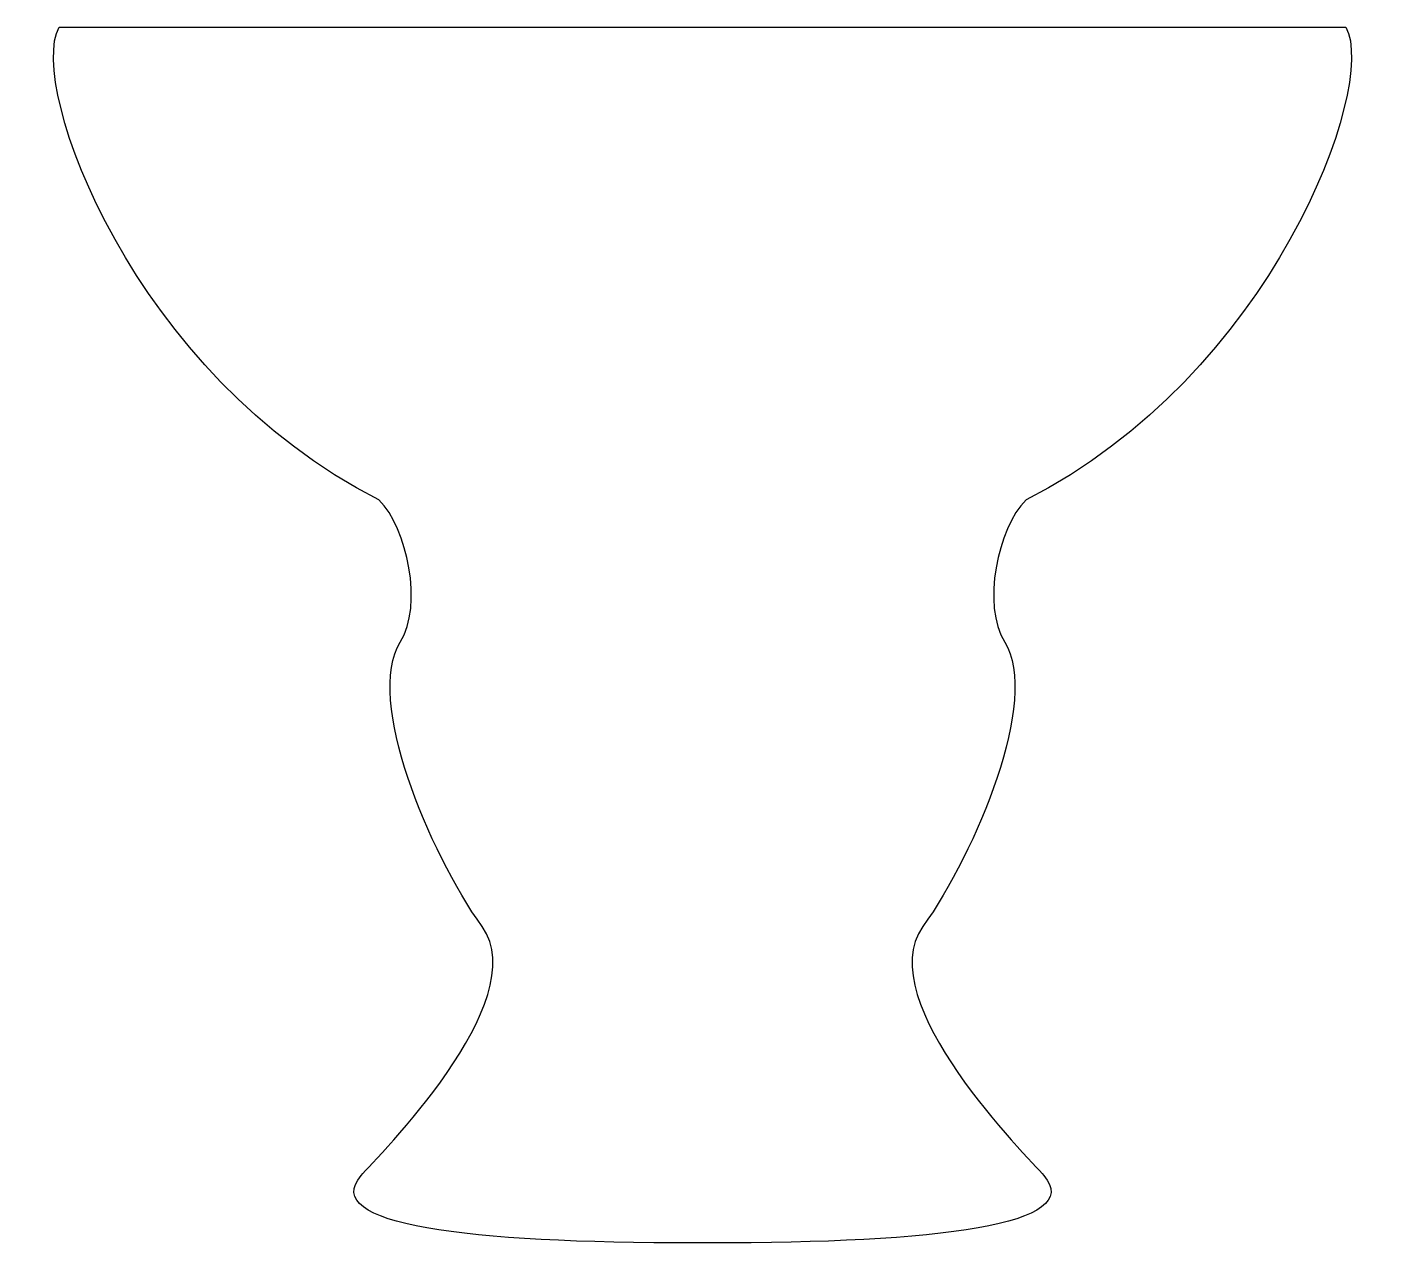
# Model space of a CAD drawing. Header units: centimetres. Extents: x -7.2 to 7.2, y -6.4 to 6.4.
import ezdxf

# ---------------------------------------------------------------- set-up
doc = ezdxf.new("R2010")
doc.units = ezdxf.units.CM
doc.header["$MEASUREMENT"] = 0
doc.layers.add('Camada 1', color=7, linetype='Continuous')

msp = doc.modelspace()

# ---------------------------------------------------------------- linework, layer by layer
at = {"layer": 'Camada 1'}
msp.add_open_spline([(0.07534, -6.44534), (2.48765, -6.44534), (4.07076, -6.25685), (3.6184, -5.72922), (3.6184, -5.72922), (3.4633, -5.54824), (1.7715, -3.88227), (2.33686, -3.09077), (2.33686, -3.09077), (2.90225, -2.2993), (3.58075, -0.67848), (3.20385, -0.07542), (3.20385, -0.07542), (2.95998, 0.31473), (3.12839, 1.13074), (3.42999, 1.43231), (3.42999, 1.43231), (6.03071, 2.75155), (7.16146, 5.80457), (6.82227, 6.44534), (6.82227, 6.44534), (6.82227, 6.44534), (-0.00001, 6.44534), (-0.00001, 6.44534), (-0.00001, 6.44534), (-0.00001, 6.44534), (-6.82227, 6.44534), (-6.82227, 6.44534), (-6.82227, 6.44534), (-7.16147, 5.80457), (-6.03074, 2.75155), (-3.42999, 1.43231), (-3.42999, 1.43231), (-3.12847, 1.13074), (-2.95998, 0.31474), (-3.20385, -0.07542), (-3.20385, -0.07542), (-3.58078, -0.67848), (-2.90228, -2.2993), (-2.33689, -3.09077), (-2.33689, -3.09077), (-1.7715, -3.88227), (-3.4633, -5.54825), (-3.61843, -5.72922), (-3.61843, -5.72922), (-4.07074, -6.25685), (-2.48765, -6.44534), (-0.07537, -6.44534), (-0.07537, -6.44534), (-0.07537, -6.44534), (0.07534, -6.44534), (0.07534, -6.44534)], degree=3, knots=[0, 0, 0, 0, 0.07142857, 0.07142857, 0.07142857, 0.07142857, 0.14285714, 0.14285714, 0.14285714, 0.14285714, 0.21428571, 0.21428571, 0.21428571, 0.21428571, 0.28571429, 0.28571429, 0.28571429, 0.28571429, 0.35714286, 0.35714286, 0.35714286, 0.35714286, 0.42857143, 0.42857143, 0.42857143, 0.42857143, 0.5, 0.5, 0.5, 0.5, 0.57142857, 0.57142857, 0.57142857, 0.57142857, 0.64285714, 0.64285714, 0.64285714, 0.64285714, 0.71428571, 0.71428571, 0.71428571, 0.71428571, 0.78571429, 0.78571429, 0.78571429, 0.78571429, 0.85714286, 0.85714286, 0.85714286, 0.85714286, 1, 1, 1, 1], dxfattribs=at)

doc.saveas('drawing.dxf')
